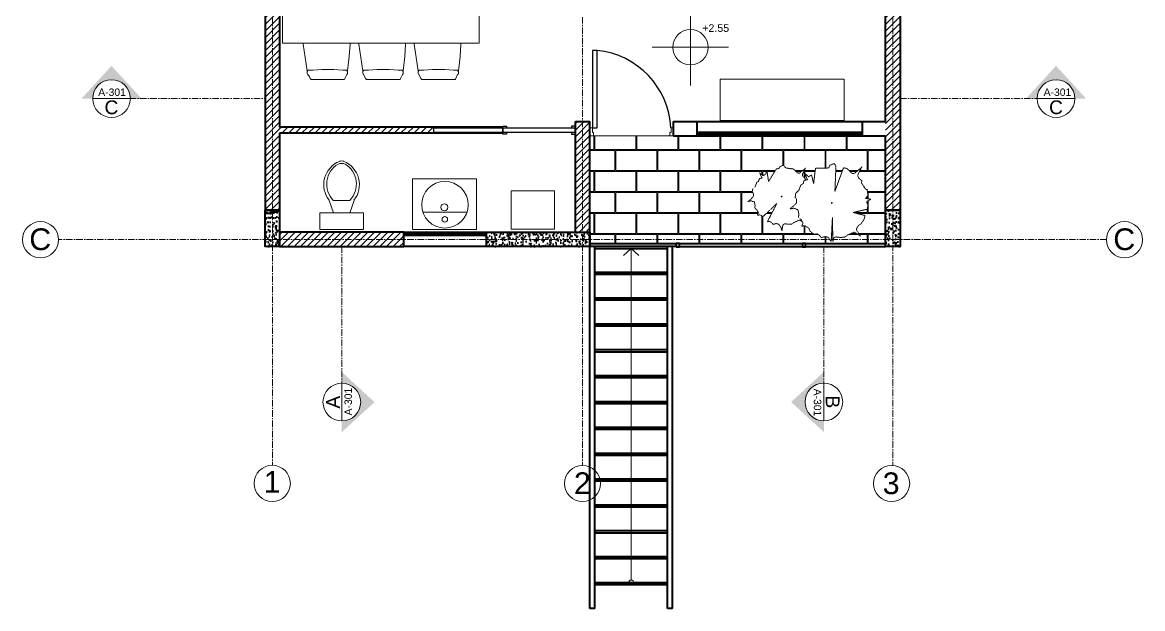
# Model space of a CAD drawing. Header units: metres. Extents: x -3394 to 4496, y 8696 to 12812.
# Drawn here: x -1735 to -652, y 8697 to 9264 of the extents above; entities that cross this region are included whole.
import ezdxf
from ezdxf.enums import TextEntityAlignment as Align

# ---------------------------------------------------------------- set-up
doc = ezdxf.new("R2010")
doc.units = ezdxf.units.M
doc.header["$LTSCALE"] = 5
doc.header["$MEASUREMENT"] = 0
doc.linetypes.add('CENTERX2', pattern=[4, 2.5, -0.5, 0.5, -0.5])
doc.linetypes.add('HIDDEN', pattern=[0.375, 0.25, -0.125])
doc.layers.get('0').update_dxf_attribs({"color": 255})
for name, color, linetype, lineweight in [('A-ANNO-SYMB', 3, 'Continuous', 15), ('A-ANNO-SYMBT', 1, 'CENTERX2', 9), ('A-ANNO-TEXT', 3, 'Continuous', 18), ('A-DOOR-FULL', 5, 'Continuous', 25), ('A-FLOR-LEVL', 5, 'Continuous', 35), ('A-FLOR-OVHD', 3, 'HIDDEN', 18), ('A-FURN', 2, 'Continuous', 18), ('A-GLAZ-FULL', 5, 'Continuous', 25), ('A-WALL-FULL', 4, 'Continuous', 35)]:
    doc.layers.add(name, color=color, linetype=linetype, lineweight=lineweight)
doc.layers.add('G-ANNO-NPLT', color=210, linetype='Continuous', lineweight=18, plot=False)
doc.styles.add('ARIAL', font='arial.ttf')
pattern_1 = [(50, (1839.6505, 17387.356), (9.1092334, -0.796954), [0.9525, -10.4775]), (355, (1839.6505, 17387.356), (-1.762141, 9.552832), [0.762, -8.382]), (100.451, (1840.41, 17387.29), (7.347125, 8.755834), [0.8095, -8.9045]), (46.1842, (1839.65, 17389.896), (13.553952, -2.102116), [1.42875, -15.71625]), (96.6356, (1840.78, 17389.721), (11.870212, 12.371278), [1.21425, -13.35675]), (351.184, (1839.65, 17389.896), (11.87023, 12.371256), [1.143, -12.573]), (21, (1840.9205, 17389.261), (7.580744, -5.113276), [0.9525, -10.4775]), (326, (1840.9205, 17389.261), (3.090101, 9.209398), [0.762, -8.382]), (71.4514, (1841.552, 17388.835), (10.6708245, 4.096143), [0.8095, -8.9045]), (37.5, (1839.6505, 17387.356), (0.1544302, 4.227752), [0, -8.2804, 0, -8.509, 0, -8.41375]), (7.5, (1839.6505, 17387.356), (3.3409831, 5.0090287), [0, -4.8514, 0, -8.0899, 0, -3.20675]), (327.5, (1836.8184, 17387.356), (6.7795298, -0.2864372), [0, -3.175, 0, -9.906, 0, -13.1445]), (317.5, (1835.5484, 17387.356), (7.406459, 1.2713246), [0, -4.1275, 0, -6.5786, 0, -9.3345])]
pattern_2 = [(50, (2059.6505, 17762.356), (9.1092334, -0.796954), [0.9525, -10.4775]), (355, (2059.6505, 17762.356), (-1.762141, 9.552832), [0.762, -8.382]), (100.451, (2060.41, 17762.29), (7.347125, 8.755834), [0.8095, -8.9045]), (46.1842, (2059.65, 17764.896), (13.553952, -2.102116), [1.42875, -15.71625]), (96.6356, (2060.78, 17764.721), (11.870212, 12.371278), [1.21425, -13.35675]), (351.184, (2059.65, 17764.896), (11.87023, 12.371256), [1.143, -12.573]), (21, (2060.9205, 17764.261), (7.580744, -5.113276), [0.9525, -10.4775]), (326, (2060.9205, 17764.261), (3.090101, 9.209398), [0.762, -8.382]), (71.4514, (2061.552, 17763.835), (10.6708245, 4.096143), [0.8095, -8.9045]), (37.5, (2059.6505, 17762.356), (0.1544302, 4.227752), [0, -8.2804, 0, -8.509, 0, -8.41375]), (7.5, (2059.6505, 17762.356), (3.3409831, 5.0090287), [0, -4.8514, 0, -8.0899, 0, -3.20675]), (327.5, (2056.8184, 17762.356), (6.7795298, -0.2864372), [0, -3.175, 0, -9.906, 0, -13.1445]), (317.5, (2055.5484, 17762.356), (7.406459, 1.2713246), [0, -4.1275, 0, -6.5786, 0, -9.3345])]
pattern_3 = [(50, (1240.6505, 17762.356), (9.1092334, -0.796954), [0.9525, -10.4775]), (355, (1240.6505, 17762.356), (-1.762141, 9.552832), [0.762, -8.382]), (100.451, (1241.41, 17762.29), (7.347125, 8.755834), [0.8095, -8.9045]), (46.1842, (1240.65, 17764.896), (13.553952, -2.102116), [1.42875, -15.71625]), (96.6356, (1241.78, 17764.721), (11.870212, 12.371278), [1.21425, -13.35675]), (351.184, (1240.65, 17764.896), (11.87023, 12.371256), [1.143, -12.573]), (21, (1241.9205, 17764.261), (7.580744, -5.113276), [0.9525, -10.4775]), (326, (1241.9205, 17764.261), (3.090101, 9.209398), [0.762, -8.382]), (71.4514, (1242.552, 17763.835), (10.6708245, 4.096143), [0.8095, -8.9045]), (37.5, (1240.6505, 17762.356), (0.1544302, 4.227752), [0, -8.2804, 0, -8.509, 0, -8.41375]), (7.5, (1240.6505, 17762.356), (3.3409831, 5.0090287), [0, -4.8514, 0, -8.0899, 0, -3.20675]), (327.5, (1237.8184, 17762.356), (6.7795298, -0.2864372), [0, -3.175, 0, -9.906, 0, -13.1445]), (317.5, (1236.5484, 17762.356), (7.406459, 1.2713246), [0, -4.1275, 0, -6.5786, 0, -9.3345])]
pattern_4 = [(45, (316.65, 0.7777), (-3.1908194, 3.1908194), [])]

# ---------------------------------------------------------------- blocks, each defined once
blk = doc.blocks.new('section plan')
h = blk.add_hatch(color=256)
h.dxf.hatch_style = 1
h.paths.add_polyline_path([(56.9, 0.3), (46.3, 0.3, -1), (10.7, 0.3), (0.1, 0.3), (28.5, -30.6)])
blk.add_line((46.3, 0.3), (10.7, 0.3))
blk.add_circle((28.5, 0.3), 17.8)
at = {"style": 'ARIAL'}
for tag, height, p in [('A', 13, (28.4, 8.6)), ('A-301', 7, (29, -5.7))]:
    blk.add_attdef(tag, text='', height=height, dxfattribs=at).set_placement(p, align=Align.MIDDLE_CENTER)

msp = doc.modelspace()

# ---------------------------------------------------------------- hatches: boundary and pattern name
at = {"layer": 'A-GLAZ-FULL'}
for points in [[(-1365.1, 9057.9), (-1365.1, 9057.6), (-1366.8, 9057.6), (-1366.8, 9060.3), (-1365.1, 9060.3), (-1365.1, 9060), (-1366.6, 9060), (-1366.6, 9057.9)], [(-1365.1, 9057.9), (-1365.1, 9057.6), (-1366.8, 9057.6), (-1366.8, 9060.3), (-1365.1, 9060.3), (-1365.1, 9060), (-1366.6, 9060), (-1366.6, 9057.9)], [(-1288.5, 9057.9), (-1288.5, 9057.6), (-1286.8, 9057.6), (-1286.8, 9060.3), (-1288.5, 9060.3), (-1288.5, 9060), (-1287.1, 9060), (-1287.1, 9057.9)], [(-1288.5, 9057.9), (-1288.5, 9057.6), (-1286.8, 9057.6), (-1286.8, 9060.3), (-1288.5, 9060.3), (-1288.5, 9060), (-1287.1, 9060), (-1287.1, 9057.9)]]:
    msp.add_hatch(color=256, dxfattribs=at).paths.add_polyline_path(points)
at = {"layer": 'A-WALL-FULL'}
h = msp.add_hatch(dxfattribs=at)
h.set_pattern_fill('AR-CONC', color=256, scale=0.05, style=0)
h.set_pattern_definition(pattern_1)
h.paths.add_polyline_path([(-1486.8, 9082.3), (-1500.8, 9082.3), (-1500.8, 9047.3), (-1486.8, 9047.3)])
h = msp.add_hatch(dxfattribs=at)
h.set_pattern_fill('AR-CONC', color=256, scale=0.05, style=0)
h.set_pattern_definition(pattern_3)
h.paths.add_polyline_path([(-886.8, 9082.3), (-900.8, 9082.3), (-900.8, 9047.3), (-886.8, 9047.3)])
h = msp.add_hatch(dxfattribs=at)
h.set_pattern_fill('AR-CONC', color=256, scale=0.05, style=0)
h.set_pattern_definition(pattern_2)
h.paths.add_polyline_path([(-1286.8, 9061.3), (-1286.8, 9047.3), (-1186.8, 9047.3), (-1186.8, 9061.3)])
at = {"layer": 'G-ANNO-NPLT'}
h = msp.add_hatch(dxfattribs=at)
h.set_pattern_fill('ANSI31', color=256, scale=36.1)
h.set_pattern_definition(pattern_4)
h.paths.add_polyline_path([(-1080.9, 9652.3), (-1186.8, 9652.3), (-1186.8, 9638.3), (-1080.9, 9638.3)])
h.paths.add_polyline_path([(-900.8, 9652.3), (-1000.8, 9652.3), (-1000.8, 9638.3), (-900.8, 9638.3)])
h.paths.add_polyline_path([(-1286.8, 9652.3), (-1486.8, 9652.3), (-1486.8, 9638.3), (-1286.8, 9638.3), (-1286.8, 9639.5), (-1286.8, 9639.5), (-1286.8, 9641.9), (-1286.8, 9641.9), (-1286.8, 9642.2)])
h.paths.add_polyline_path([(-1486.8, 9627.3), (-1500.8, 9627.3), (-1500.8, 9447.3), (-1486.8, 9447.3)])
h.paths.add_polyline_path([(-886.8, 9627.3), (-900.8, 9627.3), (-900.8, 9447.3), (-886.8, 9447.3)])
h.paths.add_polyline_path([(-886.8, 9422.3), (-900.8, 9422.3), (-900.8, 9082.3), (-886.8, 9082.3)])
h.paths.add_polyline_path([(-1486.8, 9422.3), (-1500.8, 9422.3), (-1500.8, 9082.3), (-1486.8, 9082.3)])
h.paths.add_polyline_path([(-1366.8, 9061.3), (-1405.8, 9061.3), (-1405.8, 9061.2), (-1447.8, 9061.2), (-1486.8, 9061.3), (-1486.8, 9047.3), (-1446.8, 9047.3), (-1406.8, 9047.3), (-1366.8, 9047.3)])
h = msp.add_hatch(dxfattribs=at)
h.set_pattern_fill('ANSI31', color=256, scale=36.1, style=0)
h.set_pattern_definition(pattern_4)
h.paths.add_polyline_path([(-1186.8, 9154.2), (-1186.8, 9154.2), (-1186.8, 9157.4), (-1186.8, 9161.9), (-1186.8, 9168.2), (-1200.8, 9168.2), (-1200.8, 9061.3), (-1186.8, 9061.3)])
h = msp.add_hatch(dxfattribs=at)
h.set_pattern_fill('ANSI31', color=256, scale=36.1)
h.set_pattern_definition(pattern_4)
h.paths.add_polyline_path([(-1337.7, 9162), (-1270.9, 9162), (-1270.9, 9162.7), (-1486.8, 9162.7), (-1486.8, 9156.8), (-1270.9, 9156.8), (-1270.9, 9157.5), (-1337.7, 9157.5)])
h = msp.add_hatch(dxfattribs=at)
h.set_pattern_fill('AR-B816C', color=256, scale=0.1)
h.set_pattern_definition([(0, (-2137.003, 4913.59), (20.32, 20.32), [39.6875, -0.9525]), (0, (-2157.323, 4914.543), (20.32, 20.32), [39.6875, -0.9525]), (90, (-2137.003, 4913.59), (-20.32, 20.32), [-21.2725, 19.3675]), (90, (-2137.955, 4913.59), (-20.32, 20.32), [-21.2725, 19.3675])])
h.paths.add_polyline_path([(-1186.8, 9049.8), (-900.8, 9049.8), (-900.8, 9082.3), (-900.8, 9122.3), (-900.8, 9154.2), (-1105.8, 9154.2), (-1105.8, 9154.2), (-1109.3, 9154.2), (-1183.3, 9154.2), (-1186.8, 9154.2)])
h.paths.add_polyline_path([(-1033.9, 9090.8), (-1030.8, 9093.3), (-1028.7, 9095.8), (-1028.6, 9098.5), (-1029.8, 9099.9), (-1029.3, 9103), (-1026.8, 9105.4), (-1025.5, 9109.1), (-1023.6, 9110.5), (-1022.8, 9112.9), (-1020.3, 9113.5), (-1022.6, 9118.5), (-1019.4, 9115.8), (-1017.1, 9117), (-1015.5, 9120.2), (-1014, 9110.1), (-1006.4, 9122.4), (-1003.8, 9122.7), (-1003.1, 9124.5), (-999.6, 9126), (-998.2, 9124.1), (-996.8, 9123.2), (-992.4, 9122.6), (-989.7, 9122.2), (-986, 9118.4), (-983.9, 9118.3), (-980.4, 9121.2), (-978.1, 9123.5), (-979.9, 9120.1), (-981.4, 9116.8), (-980.6, 9114.7), (-978.3, 9112.8), (-978.4, 9111.5), (-976.4, 9111.9), (-979.2, 9118.2), (-975.2, 9114.8), (-972.4, 9116.3), (-970.4, 9108.3), (-968.6, 9122.9), (-959, 9123), (-955.8, 9123.4), (-954.8, 9125.7), (-950.5, 9127.5), (-948.8, 9125.1), (-949.8, 9100.7), (-941.5, 9123.4), (-938.1, 9122.8), (-933.5, 9118), (-930.9, 9118), (-926.5, 9121.6), (-923.6, 9124.4), (-926, 9120.2), (-927.8, 9116), (-926.8, 9113.5), (-923.9, 9111), (-924, 9108.7), (-920.1, 9102.6), (-918.3, 9102.2), (-918.6, 9101.2), (-918, 9098.3), (-918, 9096.5), (-920.2, 9093.9), (-915, 9093), (-918.7, 9091), (-919.2, 9089.9), (-917.9, 9088), (-918.4, 9083.4), (-932.2, 9080.2), (-920.7, 9077.3), (-921.5, 9073.7), (-924.4, 9069.4), (-927.1, 9067.5), (-928.8, 9064.6), (-928.8, 9063.1), (-925.1, 9057.3), (-931, 9061.3), (-938, 9058.1), (-940.6, 9056.3), (-944.9, 9056.1), (-948.8, 9056.6), (-950.9, 9055.6), (-951.8, 9052.2), (-952.2, 9075.5), (-953.4, 9052), (-956.4, 9056.3), (-959.2, 9056.9), (-963.1, 9055.9), (-964.9, 9058.2), (-966.9, 9059.5), (-969.9, 9059.2), (-973.6, 9061.8), (-975.3, 9065.3), (-978.9, 9067.5), (-981.9, 9066.9), (-980.7, 9070.1), (-981.3, 9071.2), (-984, 9073), (-989.6, 9070.4), (-991.7, 9069), (-995.1, 9068.9), (-998.2, 9069.3), (-999.9, 9068.5), (-1000.6, 9065.7), (-1001, 9062.5), (-1001.9, 9065.6), (-1004.3, 9069), (-1006.6, 9069.5), (-1009.7, 9068.7), (-1011.1, 9070.5), (-1012.7, 9071.5), (-1015.1, 9071.3), (-1006, 9088.8), (-1019.4, 9076.2), (-1022.3, 9078), (-1024.7, 9077.5), (-1023.8, 9080), (-1025.1, 9082.5), (-1027.2, 9084.4), (-1027, 9087), (-1027.6, 9090.3), (-1030.9, 9091.5)], flags=16)
h.paths.add_polyline_path([(-1001.7, 9096), (-1000.9, 9095.8), (-1001.7, 9095.1)], flags=0)
h.paths.add_polyline_path([(-953.2, 9090), (-952.1, 9089.8), (-953.2, 9088.9)], flags=0)
h = msp.add_hatch(dxfattribs=at)
h.set_pattern_fill('AR-CONC', color=256, scale=0.05, style=0)
h.set_pattern_definition(pattern_1)
h.paths.add_polyline_path([(-1486.8, 9082.3), (-1500.8, 9082.3), (-1500.8, 9047.3), (-1486.8, 9047.3)])
h = msp.add_hatch(dxfattribs=at)
h.set_pattern_fill('AR-CONC', color=256, scale=0.05, style=0)
h.set_pattern_definition(pattern_3)
h.paths.add_polyline_path([(-886.8, 9082.3), (-900.8, 9082.3), (-900.8, 9047.3), (-886.8, 9047.3)])
h = msp.add_hatch(dxfattribs=at)
h.set_pattern_fill('AR-CONC', color=256, scale=0.05, style=0)
h.set_pattern_definition(pattern_2)
h.paths.add_polyline_path([(-1286.8, 9061.3), (-1286.8, 9047.3), (-1186.8, 9047.3), (-1186.8, 9061.3)])

# ---------------------------------------------------------------- linework, layer by layer
at = {"layer": 'A-ANNO-SYMB'}
for p, q in [((-1089.5, 9203), (-1089.5, 9276.8)), ((-1126.5, 9239.9), (-1052.6, 9239.9)), ((-1183.3, 9154.2), (-1109.3, 9154.2))]:
    msp.add_line(p, q, dxfattribs=at)
for points in [[(-1270.9, 9162), (-1270.9, 9162), (-1270.9, 9163.6), (-1267.4, 9163.6), (-1267.4, 9162)], [(-1267.4, 9157.5), (-1267.4, 9157.5), (-1267.4, 9155.9), (-1270.9, 9155.9), (-1270.9, 9157.5)], [(-1200.9, 9159.1), (-1200.9, 9159.1), (-1200.9, 9163.6), (-1204.4, 9163.6), (-1204.4, 9162)], [(-1204.4, 9157.5), (-1204.4, 9157.5), (-1204.4, 9155.9), (-1200.9, 9155.9), (-1200.9, 9159.1)], [(-1186.8, 9157.4), (-1186.8, 9161.9), (-1184.3, 9161.9), (-1184.3, 9157.4)], [(-1186.8, 9157.4), (-1186.8, 9161.9), (-1184.3, 9161.9), (-1184.3, 9157.4)], [(-1186.8, 9157.4), (-1186.8, 9154.2), (-1183.3, 9154.2), (-1183.3, 9157.4), (-1184.3, 9157.4)], [(-1186.8, 9157.4), (-1186.8, 9154.2), (-1183.3, 9154.2), (-1183.3, 9157.4), (-1184.3, 9157.4)], [(-1108.3, 9157.4), (-1109.3, 9157.4), (-1109.3, 9154.2), (-1105.8, 9154.2), (-1105.8, 9157.4)], [(-1108.3, 9157.4), (-1109.3, 9157.4), (-1109.3, 9154.2), (-1105.8, 9154.2), (-1105.8, 9157.4)], [(-1108.3, 9157.4), (-1108.3, 9161.9), (-1105.8, 9161.9), (-1105.8, 9157.4)], [(-1108.3, 9157.4), (-1108.3, 9161.9), (-1105.8, 9161.9), (-1105.8, 9157.4)]]:
    msp.add_lwpolyline(points, dxfattribs=at)
for centre, radius in [((-1089.5, 9239.9), 17.1), ((-1718, 9053.9), 17.5), ((-669.8, 9053.9), 17.5), ((-1493.9, 8818.3), 17.5), ((-1193.9, 8818.2), 17.5), ((-895, 8818.2), 17.5)]:
    msp.add_circle(centre, radius, dxfattribs=at)
at = {"layer": 'A-ANNO-SYMBT', "ltscale": 0.5}
for p, q in [((-1493.8, 9849), (-1493.8, 8835.6)), ((-1193.8, 9849), (-1193.8, 8835.6)), ((-893.8, 9849), (-893.8, 8835.6)), ((-1631.8, 9190.3), (-1500.8, 9190.3)), ((-886.8, 9190.3), (-754.2, 9190.3)), ((-687.1, 9054.1), (-1700.5, 9054.1)), ((-1426.7, 9047.3), (-1426.7, 8915.1)), ((-960.4, 9047.3), (-960.4, 8915.1))]:
    msp.add_line(p, q, dxfattribs=at)
at = {"layer": 'A-ANNO-TEXT'}
for p, q in [((-1146.8, 9045.3), (-1154.1, 9038.7)), ((-1146.8, 8724.8), (-1146.8, 9045.3)), ((-1146.8, 9045.3), (-1139.5, 9038.7))]:
    msp.add_line(p, q, dxfattribs=at)
msp.add_circle((-1146.8, 8722.3), 2.5, dxfattribs=at)
at = {"layer": 'A-DOOR-FULL'}
for points in [[(-1184.3, 9236.9), (-1184.3, 9161.9), (-1179.8, 9161.9), (-1179.8, 9236.9)], [(-1184.3, 9236.9), (-1184.3, 9161.9), (-1179.8, 9161.9), (-1179.8, 9236.9)], [(-1270.9, 9157.5), (-1337.7, 9157.5), (-1337.7, 9162), (-1270.9, 9162)], [(-1201.3, 9157.5), (-1270.9, 9157.5), (-1270.9, 9162), (-1201.3, 9162)], [(-1201.3, 9157.5), (-1270.9, 9157.5), (-1270.9, 9162), (-1201.3, 9162)]]:
    msp.add_lwpolyline(points, close=True, dxfattribs=at)
at = {"layer": 'A-DOOR-FULL', "color": 7}
msp.add_lwpolyline([(-1270.9, 9157.5), (-1337.7, 9157.5), (-1337.7, 9162), (-1270.9, 9162)], close=True, dxfattribs=at)
for points in [[(-1270.9, 9162), (-1270.9, 9162), (-1270.9, 9163.6), (-1267.4, 9163.6), (-1267.4, 9162)], [(-1267.4, 9157.5), (-1267.4, 9157.5), (-1267.4, 9155.9), (-1270.9, 9155.9), (-1270.9, 9157.5)], [(-1200.9, 9159.1), (-1200.9, 9159.1), (-1200.9, 9163.6), (-1204.4, 9163.6), (-1204.4, 9162)], [(-1204.4, 9157.5), (-1204.4, 9157.5), (-1204.4, 9155.9), (-1200.9, 9155.9), (-1200.9, 9159.1)]]:
    msp.add_lwpolyline(points, dxfattribs=at)
at = {"layer": 'A-DOOR-FULL'}
msp.add_arc((-1187.8, 9157.7), 79.6, 3.0339, 84.229, dxfattribs=at)
msp.add_arc((-1187.8, 9157.7), 79.6, 3.0339, 84.229, dxfattribs=at)
at = {"layer": 'A-FLOR-LEVL'}
for p, q in [((-1083.3, 9168.2), (-923.3, 9168.2)), ((-1083.3, 9154.2), (-923.3, 9154.2)), ((-1366.8, 9061.3), (-1286.8, 9061.3)), ((-1366.8, 9061.3), (-1286.8, 9061.3)), ((-1286.8, 9047.3), (-1366.8, 9047.3)), ((-1103.2, 9049.8), (-1186.8, 9049.8)), ((-1186.8, 8697.3), (-1186.8, 9047.3)), ((-1103.2, 9047.3), (-1186.8, 9047.3)), ((-1181.8, 8697.3), (-1181.8, 9047.3)), ((-1181.8, 9045.3), (-1111.8, 9045.3)), ((-1111.8, 8697.3), (-1111.8, 9047.3)), ((-1111.8, 8697.3), (-1111.8, 9047.3)), ((-1106.8, 8697.3), (-1106.8, 9047.3)), ((-1106.8, 8697.3), (-1106.8, 9047.3)), ((-981.3, 9049.8), (-1100.2, 9049.8)), ((-1100.2, 9047.3), (-981.3, 9047.3)), ((-900.8, 9049.8), (-978.3, 9049.8)), ((-978.3, 9047.3), (-900.8, 9047.3)), ((-1111.8, 9022.3), (-1181.8, 9022.3)), ((-1111.8, 9022.3), (-1181.8, 9022.3)), ((-1111.8, 9020.3), (-1181.8, 9020.3)), ((-1111.8, 9020.3), (-1181.8, 9020.3)), ((-1111.8, 8997.3), (-1181.8, 8997.3)), ((-1111.8, 8997.3), (-1181.8, 8997.3)), ((-1111.8, 8995.3), (-1181.8, 8995.3)), ((-1111.8, 8995.3), (-1181.8, 8995.3)), ((-1111.8, 8972.3), (-1181.8, 8972.3)), ((-1111.8, 8972.3), (-1181.8, 8972.3)), ((-1111.8, 8970.3), (-1181.8, 8970.3)), ((-1111.8, 8970.3), (-1181.8, 8970.3)), ((-1111.8, 8947.3), (-1181.8, 8947.3)), ((-1111.8, 8947.3), (-1181.8, 8947.3)), ((-1111.8, 8945.3), (-1181.8, 8945.3)), ((-1111.8, 8945.3), (-1181.8, 8945.3)), ((-1111.8, 8922.3), (-1181.8, 8922.3)), ((-1111.8, 8922.3), (-1181.8, 8922.3)), ((-1111.8, 8920.3), (-1181.8, 8920.3)), ((-1111.8, 8920.3), (-1181.8, 8920.3)), ((-1111.8, 8897.3), (-1181.8, 8897.3)), ((-1111.8, 8897.3), (-1181.8, 8897.3)), ((-1111.8, 8895.3), (-1181.8, 8895.3)), ((-1111.8, 8895.3), (-1181.8, 8895.3)), ((-1111.8, 8872.3), (-1181.8, 8872.3)), ((-1111.8, 8872.3), (-1181.8, 8872.3)), ((-1111.8, 8870.3), (-1181.8, 8870.3)), ((-1111.8, 8870.3), (-1181.8, 8870.3)), ((-1111.8, 8847.3), (-1181.8, 8847.3)), ((-1111.8, 8847.3), (-1181.8, 8847.3)), ((-1111.8, 8845.3), (-1181.8, 8845.3)), ((-1111.8, 8845.3), (-1181.8, 8845.3)), ((-1111.8, 8822.3), (-1181.8, 8822.3)), ((-1111.8, 8822.3), (-1181.8, 8822.3)), ((-1111.8, 8820.3), (-1181.8, 8820.3)), ((-1111.8, 8820.3), (-1181.8, 8820.3)), ((-1111.8, 8797.3), (-1181.8, 8797.3)), ((-1111.8, 8797.3), (-1181.8, 8797.3)), ((-1111.8, 8795.3), (-1181.8, 8795.3)), ((-1111.8, 8795.3), (-1181.8, 8795.3)), ((-1111.8, 8772.3), (-1181.8, 8772.3)), ((-1111.8, 8772.3), (-1181.8, 8772.3)), ((-1111.8, 8770.3), (-1181.8, 8770.3)), ((-1111.8, 8770.3), (-1181.8, 8770.3)), ((-1111.8, 8770.3), (-1181.8, 8770.3)), ((-1111.8, 8770.3), (-1181.8, 8770.3)), ((-1111.8, 8747.3), (-1181.8, 8747.3)), ((-1111.8, 8747.3), (-1181.8, 8747.3)), ((-1111.8, 8745.3), (-1181.8, 8745.3)), ((-1111.8, 8745.3), (-1181.8, 8745.3)), ((-1111.8, 8722.3), (-1181.8, 8722.3)), ((-1111.8, 8722.3), (-1181.8, 8722.3)), ((-1111.8, 8720.3), (-1181.8, 8720.3)), ((-1181.8, 8697.3), (-1186.8, 8697.3)), ((-1106.8, 8697.3), (-1111.8, 8697.3)), ((-1106.8, 8697.3), (-1111.8, 8697.3))]:
    msp.add_line(p, q, dxfattribs=at)
at = {"layer": 'A-FLOR-LEVL', "color": 7}
for p, q in [((-1286.8, 9047.3), (-1366.8, 9047.3)), ((-1181.8, 9045.3), (-1111.8, 9045.3))]:
    msp.add_line(p, q, dxfattribs=at)
msp.add_lwpolyline([(-1270.9, 9156.8), (-1486.8, 9156.8)], dxfattribs=at)
at = {"layer": 'A-FLOR-LEVL'}
for points in [[(-1103.2, 9047.1), (-1100.2, 9047.1), (-1100.2, 9050.1), (-1103.2, 9050.1)], [(-981.3, 9047.1), (-978.3, 9047.1), (-978.3, 9050.1), (-981.3, 9050.1)]]:
    msp.add_lwpolyline(points, close=True, dxfattribs=at)
at = {"layer": 'A-FLOR-OVHD', "color": 7, "ltscale": 0.1}
msp.add_lwpolyline([(-978.4, 9111.2), (-978.3, 9112.8), (-980.6, 9114.7), (-981.4, 9116.8), (-979.9, 9120.1), (-978.1, 9123.5), (-980.4, 9121.2), (-983.9, 9118.3), (-986, 9118.4), (-989.7, 9122.2), (-992.4, 9122.6), (-996.8, 9123.2), (-998.2, 9124.1), (-999.6, 9126), (-1003.1, 9124.5), (-1003.8, 9122.7), (-1006.4, 9122.4), (-1014, 9110.1), (-1015.5, 9120.2), (-1017.1, 9117), (-1019.4, 9115.8), (-1022.6, 9118.5), (-1020.3, 9113.5), (-1022.8, 9112.9), (-1023.6, 9110.5), (-1025.5, 9109.1), (-1026.8, 9105.4), (-1029.3, 9103), (-1029.8, 9099.9), (-1028.6, 9098.5), (-1028.7, 9095.8), (-1030.8, 9093.3), (-1033.9, 9090.8), (-1030.9, 9091.5), (-1027.6, 9090.3), (-1027, 9087), (-1027.2, 9084.4), (-1025.1, 9082.5), (-1023.8, 9080), (-1024.7, 9077.5), (-1022.3, 9078), (-1019.4, 9076.2), (-1006, 9088.8), (-1015.1, 9071.3), (-1012.7, 9071.5), (-1011.1, 9070.5), (-1009.7, 9068.7), (-1006.6, 9069.5), (-1004.3, 9069), (-1001.9, 9065.6), (-1001, 9062.5), (-1000.6, 9065.7), (-999.9, 9068.5), (-998.2, 9069.3), (-995.1, 9068.9), (-991.7, 9069), (-989.6, 9070.4), (-984, 9073), (-981.2, 9071.1)], dxfattribs=at)
msp.add_lwpolyline([(-978.4, 9111.2), (-978.3, 9112.8), (-980.6, 9114.7), (-981.4, 9116.8), (-979.9, 9120.1), (-978.1, 9123.5), (-980.4, 9121.2), (-983.9, 9118.3), (-986, 9118.4), (-989.7, 9122.2), (-992.4, 9122.6), (-996.8, 9123.2), (-998.2, 9124.1), (-999.6, 9126), (-1003.1, 9124.5), (-1003.8, 9122.7), (-1006.4, 9122.4), (-1014, 9110.1), (-1015.5, 9120.2), (-1017.1, 9117), (-1019.4, 9115.8), (-1022.6, 9118.5), (-1020.3, 9113.5), (-1022.8, 9112.9), (-1023.6, 9110.5), (-1025.5, 9109.1), (-1026.8, 9105.4), (-1029.3, 9103), (-1029.8, 9099.9), (-1028.6, 9098.5), (-1028.7, 9095.8), (-1030.8, 9093.3), (-1033.9, 9090.8), (-1030.9, 9091.5), (-1027.6, 9090.3), (-1027, 9087), (-1027.2, 9084.4), (-1025.1, 9082.5), (-1023.8, 9080), (-1024.7, 9077.5), (-1022.3, 9078), (-1019.4, 9076.2), (-1006, 9088.8), (-1015.1, 9071.3), (-1012.7, 9071.5), (-1011.1, 9070.5), (-1009.7, 9068.7), (-1006.6, 9069.5), (-1004.3, 9069), (-1001.9, 9065.6), (-1001, 9062.5), (-1000.6, 9065.7), (-999.9, 9068.5), (-998.2, 9069.3), (-995.1, 9068.9), (-991.7, 9069), (-989.6, 9070.4), (-984, 9073), (-981.2, 9071.1)], dxfattribs=at)
for points in [[(-979.2, 9118.2), (-976.4, 9111.9), (-979.6, 9111.2), (-980.5, 9108.1), (-982.9, 9106.5), (-984.6, 9101.8), (-987.7, 9098.8), (-988.3, 9094.9), (-986.8, 9093.2), (-986.8, 9089.7), (-989.6, 9086.7), (-993.4, 9083.6), (-989.7, 9084.4), (-985.6, 9082.9), (-984.7, 9078.8), (-985, 9075.6), (-982.4, 9073.2), (-980.7, 9070.1), (-981.9, 9066.9), (-978.9, 9067.5), (-975.3, 9065.3), (-973.6, 9061.8), (-969.9, 9059.2), (-966.9, 9059.5), (-964.9, 9058.2), (-963.1, 9055.9), (-959.2, 9056.9), (-956.4, 9056.3), (-953.4, 9052), (-952.2, 9075.5), (-951.8, 9052.2), (-950.9, 9055.6), (-948.8, 9056.6), (-944.9, 9056.1), (-940.6, 9056.3), (-938, 9058.1), (-931, 9061.3), (-925.1, 9057.3), (-928.8, 9063.1), (-928.8, 9064.6), (-927.1, 9067.5), (-924.4, 9069.4), (-921.5, 9073.7), (-920.7, 9077.3), (-932.2, 9080.2), (-918.4, 9083.4), (-917.9, 9088), (-919.2, 9089.9), (-918.7, 9091), (-915, 9093), (-920.2, 9093.9), (-918, 9096.5), (-918, 9098.3), (-918.6, 9101.2), (-918.3, 9102.2), (-920.1, 9102.6), (-924, 9108.7), (-923.9, 9111), (-926.8, 9113.5), (-927.8, 9116), (-926, 9120.2), (-923.6, 9124.4), (-926.5, 9121.6), (-930.9, 9118), (-933.5, 9118), (-938.1, 9122.8), (-941.5, 9123.4), (-949.8, 9100.7), (-948.8, 9125.1), (-950.5, 9127.5), (-954.8, 9125.7), (-955.8, 9123.4), (-959, 9123), (-968.6, 9122.9), (-970.4, 9108.3), (-972.4, 9116.3), (-975.2, 9114.8)], [(-979.2, 9118.2), (-976.4, 9111.9), (-979.6, 9111.2), (-980.5, 9108.1), (-982.9, 9106.5), (-984.6, 9101.8), (-987.7, 9098.8), (-988.3, 9094.9), (-986.8, 9093.2), (-986.8, 9089.7), (-989.6, 9086.7), (-993.4, 9083.6), (-989.7, 9084.4), (-985.6, 9082.9), (-984.7, 9078.8), (-985, 9075.6), (-982.4, 9073.2), (-980.7, 9070.1), (-981.9, 9066.9), (-978.9, 9067.5), (-975.3, 9065.3), (-973.6, 9061.8), (-969.9, 9059.2), (-966.9, 9059.5), (-964.9, 9058.2), (-963.1, 9055.9), (-959.2, 9056.9), (-956.4, 9056.3), (-953.4, 9052), (-952.2, 9075.5), (-951.8, 9052.2), (-950.9, 9055.6), (-948.8, 9056.6), (-944.9, 9056.1), (-940.6, 9056.3), (-938, 9058.1), (-931, 9061.3), (-925.1, 9057.3), (-928.8, 9063.1), (-928.8, 9064.6), (-927.1, 9067.5), (-924.4, 9069.4), (-921.5, 9073.7), (-920.7, 9077.3), (-932.2, 9080.2), (-918.4, 9083.4), (-917.9, 9088), (-919.2, 9089.9), (-918.7, 9091), (-915, 9093), (-920.2, 9093.9), (-918, 9096.5), (-918, 9098.3), (-918.6, 9101.2), (-918.3, 9102.2), (-920.1, 9102.6), (-924, 9108.7), (-923.9, 9111), (-926.8, 9113.5), (-927.8, 9116), (-926, 9120.2), (-923.6, 9124.4), (-926.5, 9121.6), (-930.9, 9118), (-933.5, 9118), (-938.1, 9122.8), (-941.5, 9123.4), (-949.8, 9100.7), (-948.8, 9125.1), (-950.5, 9127.5), (-954.8, 9125.7), (-955.8, 9123.4), (-959, 9123), (-968.6, 9122.9), (-970.4, 9108.3), (-972.4, 9116.3), (-975.2, 9114.8)], [(-1001.7, 9096), (-1001.7, 9095.1), (-1000.9, 9095.8)], [(-1001.7, 9096), (-1001.7, 9095.1), (-1000.9, 9095.8)], [(-953.2, 9090), (-953.2, 9088.9), (-952.1, 9089.8)], [(-953.2, 9090), (-953.2, 9088.9), (-952.1, 9089.8)]]:
    msp.add_lwpolyline(points, close=True, dxfattribs=at)
at = {"layer": 'A-FURN'}
for p, q in [((-1484.1, 9243.9), (-1484.1, 9339.4)), ((-1293.9, 9339.4), (-1293.9, 9243.9)), ((-1293.9, 9243.9), (-1484.1, 9243.9)), ((-1464, 9243.9), (-1464, 9242.9)), ((-1464, 9242.9), (-1464, 9242.9)), ((-1464, 9242.9), (-1460, 9217.2)), ((-1419.4, 9231), (-1418.7, 9242.9)), ((-1418.7, 9242.9), (-1418.7, 9243.9)), ((-1410.3, 9243.9), (-1410.3, 9242.9)), ((-1410.3, 9242.9), (-1410.3, 9242.9)), ((-1410.3, 9242.9), (-1406.4, 9217.2)), ((-1365.8, 9231), (-1365.1, 9242.9)), ((-1365.1, 9242.9), (-1365.1, 9243.9)), ((-1356.8, 9243.9), (-1356.8, 9242.9)), ((-1356.8, 9242.9), (-1356.8, 9242.9)), ((-1356.8, 9242.9), (-1352.9, 9217.2)), ((-1312.3, 9231), (-1311.6, 9242.9)), ((-1311.6, 9242.9), (-1311.6, 9243.9)), ((-1421, 9217.2), (-1419.4, 9231)), ((-1367.4, 9217.2), (-1365.8, 9231)), ((-1313.9, 9217.2), (-1312.3, 9231)), ((-1454.4, 9217.8), (-1446.1, 9218.5)), ((-1446.1, 9218.5), (-1434.2, 9218.5)), ((-1434.2, 9218.5), (-1425.6, 9217.8)), ((-1400.7, 9217.8), (-1392.5, 9218.5)), ((-1392.5, 9218.5), (-1380.6, 9218.5)), ((-1380.6, 9218.5), (-1372, 9217.8)), ((-1347.3, 9217.8), (-1339, 9218.5)), ((-1339, 9218.5), (-1327.1, 9218.5)), ((-1327.1, 9218.5), (-1318.5, 9217.8)), ((-1460, 9217.2), (-1460, 9214.5)), ((-1460, 9215.5), (-1459.7, 9217.2)), ((-1460, 9214.5), (-1459.7, 9213.9)), ((-1459.7, 9217.2), (-1459, 9217.8)), ((-1459.7, 9213.9), (-1459.4, 9213.9)), ((-1459.4, 9213.9), (-1459.4, 9213.5)), ((-1459.4, 9213.5), (-1458, 9211.2)), ((-1459, 9217.8), (-1454.4, 9217.8)), ((-1458, 9211.2), (-1457.3, 9209.6)), ((-1457.3, 9209.6), (-1456.4, 9208.9)), ((-1456.4, 9208.9), (-1424.2, 9208.9)), ((-1425.6, 9217.8), (-1422, 9217.8)), ((-1424.2, 9208.9), (-1423.7, 9209.2)), ((-1423.7, 9209.2), (-1423.6, 9209.8)), ((-1423.6, 9209.8), (-1421.7, 9213.5)), ((-1422, 9217.8), (-1421.4, 9217.2)), ((-1421.7, 9213.5), (-1421, 9214.2)), ((-1421.4, 9217.2), (-1421, 9215.5)), ((-1421, 9215.5), (-1421, 9217.2)), ((-1421, 9214.2), (-1421, 9215.5)), ((-1406.4, 9217.2), (-1406.4, 9214.5)), ((-1406.4, 9215.5), (-1406, 9217.2)), ((-1406.4, 9214.5), (-1406, 9213.9)), ((-1406, 9217.2), (-1405.4, 9217.8)), ((-1406, 9213.9), (-1405.8, 9213.9)), ((-1405.8, 9213.9), (-1405.8, 9213.5)), ((-1405.8, 9213.5), (-1404.4, 9211.2)), ((-1405.4, 9217.8), (-1400.7, 9217.8)), ((-1404.4, 9211.2), (-1403.7, 9209.6)), ((-1403.7, 9209.6), (-1402.7, 9208.9)), ((-1402.7, 9208.9), (-1370.5, 9208.9)), ((-1372, 9217.8), (-1368.4, 9217.8)), ((-1370.5, 9208.9), (-1370, 9209.2)), ((-1370, 9209.2), (-1369.9, 9209.8)), ((-1369.9, 9209.8), (-1368.1, 9213.5)), ((-1368.4, 9217.8), (-1367.7, 9217.2)), ((-1368.1, 9213.5), (-1367.4, 9214.2)), ((-1367.7, 9217.2), (-1367.4, 9215.5)), ((-1367.4, 9215.5), (-1367.4, 9217.2)), ((-1367.4, 9214.2), (-1367.4, 9215.5)), ((-1352.9, 9217.2), (-1352.9, 9214.5)), ((-1352.9, 9215.5), (-1352.5, 9217.2)), ((-1352.9, 9214.5), (-1352.5, 9213.9)), ((-1352.5, 9217.2), (-1351.9, 9217.8)), ((-1352.5, 9213.9), (-1352.3, 9213.9)), ((-1352.3, 9213.9), (-1352.3, 9213.5)), ((-1352.3, 9213.5), (-1350.9, 9211.2)), ((-1351.9, 9217.8), (-1347.3, 9217.8)), ((-1350.9, 9211.2), (-1350.2, 9209.6)), ((-1350.2, 9209.6), (-1349.2, 9208.9)), ((-1349.2, 9208.9), (-1317.1, 9208.9)), ((-1318.5, 9217.8), (-1314.9, 9217.8)), ((-1317.1, 9208.9), (-1316.6, 9209.2)), ((-1316.6, 9209.2), (-1316.5, 9209.8)), ((-1316.5, 9209.8), (-1314.6, 9213.5)), ((-1314.9, 9217.8), (-1314.3, 9217.2)), ((-1314.6, 9213.5), (-1313.9, 9214.2)), ((-1314.3, 9217.2), (-1313.9, 9215.5)), ((-1313.9, 9215.5), (-1313.9, 9217.2)), ((-1313.9, 9214.2), (-1313.9, 9215.5)), ((-1060.9, 9209), (-940.9, 9209)), ((-1060.9, 9169), (-1060.9, 9209)), ((-940.9, 9209), (-940.9, 9169)), ((-940.9, 9169), (-1060.9, 9169)), ((-1348.3, 9080.6), (-1305.6, 9080.6))]:
    msp.add_line(p, q, dxfattribs=at)
at = {"layer": 'A-FURN', "lineweight": 5}
for p, q in [((-1434.8, 9079.9), (-1438.8, 9091.9)), ((-1434.8, 9091.9), (-1418.8, 9091.9)), ((-1418.8, 9079.9), (-1414.8, 9091.9))]:
    msp.add_line(p, q, dxfattribs=at)
at = {"layer": 'A-FURN', "color": 7}
msp.add_line((-1304.5, 9061.3), (-1349.1, 9061.3), dxfattribs=at)
at = {"layer": 'A-FURN'}
for points in [[(-1358.4, 9112.8), (-1296.4, 9112.8), (-1296.4, 9063.8), (-1358.4, 9063.8), (-1358.4, 9112.8)], [(-1262.9, 9101), (-1220.9, 9101), (-1220.9, 9064), (-1262.9, 9064), (-1262.9, 9100.9)]]:
    msp.add_lwpolyline(points, dxfattribs=at)
at = {"layer": 'A-FURN', "lineweight": 5}
msp.add_lwpolyline([(-1447.8, 9079.9), (-1447.8, 9063.9), (-1405.8, 9063.9), (-1405.8, 9079.9)], close=True, dxfattribs=at)
at = {"layer": 'A-FURN'}
for centre, radius in [((-1326.9, 9087.7), 22.5), ((-1327.4, 9085.2), 3.4), ((-1327, 9073.6), 2.64)]:
    msp.add_circle(centre, radius, dxfattribs=at)
at = {"layer": 'A-FURN', "lineweight": 5}
for centre, radius, start, end in [((-1419.8, 9107.1), 24.3, 112.0284, 218.5307), ((-1418.5, 9107.6), 22.7, 121.053, 223.6321), ((-1433.9, 9107.1), 24.3, 321.4691, 67.9714), ((-1435.2, 9107.6), 22.7, 316.3677, 58.9468)]:
    msp.add_arc(centre, radius, start, end, dxfattribs=at)
at = {"layer": 'A-FURN'}
for centre, radius, start, end in [((-1426.8, 9119.7), 8, 65.7318, 114.2682), ((-1426.8, 9124.2), 5.86, 69.0989, 110.9011)]:
    msp.add_arc(centre, radius, start, end, dxfattribs=at)
at = {"layer": 'A-GLAZ-FULL'}
for p, q in [((-923.3, 9157.8), (-1083.3, 9157.8)), ((-1003.4, 9155.2), (-1083.3, 9155.2)), ((-1082.7, 9157.2), (-1082.7, 9155.9)), ((-1079.8, 9157.2), (-1082.7, 9157.2)), ((-1082.7, 9157.2), (-1079.8, 9157.2)), ((-1082.7, 9155.9), (-1079.8, 9155.9)), ((-1080.8, 9156.3), (-1080.8, 9156.8)), ((-1080.8, 9156.8), (-1079.8, 9156.8)), ((-1079.8, 9156.3), (-1080.8, 9156.3)), ((-1079.8, 9156.8), (-1079.8, 9157.2)), ((-1079.8, 9157.2), (-1079.8, 9156.8)), ((-1079.8, 9156.8), (-1005.9, 9156.8)), ((-1079.8, 9155.9), (-1079.8, 9156.3)), ((-1005.9, 9156.3), (-1079.8, 9156.3)), ((-1004, 9157.2), (-1006.9, 9157.2)), ((-1006.9, 9157.2), (-1006.9, 9156.8)), ((-1006.9, 9156.3), (-1006.9, 9155.9)), ((-1006.9, 9155.9), (-1004, 9155.9)), ((-1005.9, 9156.8), (-1005.9, 9156.3)), ((-1004, 9155.9), (-1004, 9157.2)), ((-1003.4, 9157.8), (-1003.4, 9155.2)), ((-1003.4, 9155.2), (-1003.3, 9155.2)), ((-1003.4, 9155.2), (-923.3, 9155.2)), ((-1003.3, 9155.2), (-1003.3, 9157.8)), ((-1002.7, 9157.2), (-1002.7, 9155.9)), ((-999.8, 9157.2), (-1002.7, 9157.2)), ((-1002.7, 9155.9), (-999.8, 9155.9)), ((-1000.8, 9156.3), (-1000.8, 9156.8)), ((-1000.8, 9156.8), (-999.8, 9156.8)), ((-999.8, 9156.3), (-1000.8, 9156.3)), ((-999.8, 9156.8), (-999.8, 9157.2)), ((-999.8, 9156.8), (-925.9, 9156.8)), ((-999.8, 9155.9), (-999.8, 9156.3)), ((-925.9, 9156.3), (-999.8, 9156.3)), ((-926.9, 9156.8), (-926.9, 9157.2)), ((-926.9, 9157.2), (-924, 9157.2)), ((-926.9, 9155.9), (-926.9, 9156.3)), ((-924, 9155.9), (-926.9, 9155.9)), ((-925.9, 9156.8), (-925.9, 9156.3)), ((-924, 9157.2), (-924, 9155.9)), ((-923.3, 9155.2), (-923.3, 9157.8)), ((-1366.8, 9057.6), (-1366.8, 9060.3)), ((-1366.8, 9057.6), (-1366.8, 9060.3)), ((-1288.3, 9057.6), (-1366.8, 9057.6)), ((-1288.3, 9057.6), (-1366.8, 9057.6)), ((-1365.9, 9060), (-1366.6, 9060)), ((-1366.6, 9057.9), (-1366.6, 9060)), ((-1365.9, 9060), (-1366.6, 9060)), ((-1366.6, 9057.9), (-1366.6, 9060)), ((-1366.1, 9059.6), (-1366.1, 9058.3)), ((-1366.1, 9059.6), (-1363.2, 9059.6)), ((-1366.1, 9059.6), (-1366.1, 9058.3)), ((-1366.1, 9059.6), (-1363.2, 9059.6)), ((-1366.1, 9058.3), (-1363.2, 9058.3)), ((-1366.1, 9058.3), (-1363.2, 9058.3)), ((-1365.9, 9060.3), (-1365.9, 9060)), ((-1288.3, 9060.3), (-1365.9, 9060.3)), ((-1365.9, 9060.3), (-1365.9, 9060)), ((-1288.3, 9060.3), (-1365.9, 9060.3)), ((-1365.9, 9057.9), (-1365.9, 9057.6)), ((-1365.9, 9057.9), (-1365.9, 9057.6)), ((-1364.2, 9058.7), (-1364.2, 9059.2)), ((-1289.4, 9059.2), (-1364.2, 9059.2)), ((-1364.2, 9058.7), (-1364.2, 9059.2)), ((-1289.4, 9059.2), (-1364.2, 9059.2)), ((-1289.4, 9058.7), (-1364.2, 9058.7)), ((-1289.4, 9058.7), (-1364.2, 9058.7)), ((-1363.2, 9059.6), (-1363.2, 9059.2)), ((-1363.2, 9059.6), (-1363.2, 9059.2)), ((-1363.2, 9058.7), (-1363.2, 9058.3)), ((-1363.2, 9058.7), (-1363.2, 9058.3)), ((-1290.4, 9059.6), (-1290.4, 9059.2)), ((-1287.5, 9059.6), (-1290.4, 9059.6)), ((-1290.4, 9059.6), (-1290.4, 9059.2)), ((-1287.5, 9059.6), (-1290.4, 9059.6)), ((-1290.4, 9058.7), (-1290.4, 9058.3)), ((-1290.4, 9058.7), (-1290.4, 9058.3)), ((-1287.5, 9058.3), (-1290.4, 9058.3)), ((-1287.5, 9058.3), (-1290.4, 9058.3)), ((-1289.4, 9059.2), (-1289.4, 9058.7)), ((-1289.4, 9059.2), (-1289.4, 9058.7)), ((-1288.5, 9060.3), (-1288.5, 9060)), ((-1288.5, 9060.3), (-1288.5, 9060)), ((-1288.5, 9060), (-1287.1, 9060)), ((-1288.5, 9060), (-1287.1, 9060)), ((-1288.5, 9057.9), (-1288.5, 9057.6)), ((-1288.5, 9057.9), (-1288.5, 9057.6)), ((-1288.5, 9057.6), (-1286.8, 9057.6)), ((-1288.5, 9057.6), (-1286.8, 9057.6)), ((-1287.5, 9059.6), (-1287.5, 9058.3)), ((-1287.5, 9059.6), (-1287.5, 9058.3)), ((-1287.1, 9060), (-1287.1, 9057.9)), ((-1287.1, 9060), (-1287.1, 9057.9))]:
    msp.add_line(p, q, dxfattribs=at)
at = {"layer": 'A-WALL-FULL'}
for p, q in [((-1500.8, 9627.3), (-1500.8, 9082.3)), ((-1486.8, 9627.3), (-1486.8, 9162.7)), ((-900.8, 9168.2), (-900.8, 9627.3)), ((-886.8, 9627.3), (-886.8, 9082.3)), ((-1200.8, 9061.3), (-1200.8, 9168.2)), ((-1200.8, 9168.2), (-1186.8, 9168.2)), ((-1200.8, 9061.3), (-1200.8, 9168.2)), ((-1200.8, 9168.2), (-1186.8, 9168.2)), ((-1186.8, 9154.2), (-1186.8, 9168.2)), ((-1186.8, 9154.2), (-1186.8, 9168.2)), ((-1105.8, 9154.2), (-1105.8, 9168.2)), ((-1105.8, 9168.2), (-1083.3, 9168.2)), ((-1105.8, 9154.2), (-1105.8, 9168.2)), ((-1083.3, 9168.2), (-1083.3, 9154.2)), ((-923.3, 9168.2), (-900.8, 9168.2)), ((-923.3, 9168.2), (-923.3, 9154.2)), ((-1486.8, 9156.8), (-1486.8, 9122.3)), ((-1486.8, 9156.8), (-1486.8, 9082.3)), ((-1186.8, 9047.3), (-1186.8, 9154.2)), ((-1186.8, 9047.3), (-1186.8, 9154.2)), ((-1105.8, 9154.2), (-1083.3, 9154.2)), ((-1105.8, 9154.2), (-1083.3, 9154.2)), ((-1083.3, 9154.2), (-1083.3, 9155.2)), ((-923.3, 9154.2), (-900.8, 9154.2)), ((-900.8, 9082.3), (-900.8, 9154.2)), ((-1486.8, 9122.3), (-1486.8, 9082.3)), ((-1486.8, 9082.3), (-1500.8, 9082.3)), ((-886.8, 9082.3), (-900.8, 9082.3)), ((-1446.8, 9061.3), (-1486.8, 9061.3)), ((-1486.8, 9061.3), (-1486.8, 9047.3)), ((-1446.8, 9061.3), (-1486.8, 9061.3)), ((-1486.8, 9061.3), (-1486.8, 9047.3)), ((-1406.8, 9061.3), (-1446.8, 9061.3)), ((-1406.8, 9061.3), (-1446.8, 9061.3)), ((-1366.8, 9061.3), (-1406.8, 9061.3)), ((-1366.8, 9061.3), (-1406.8, 9061.3)), ((-1366.8, 9047.3), (-1366.8, 9061.3)), ((-886.8, 9061.3), (-886.8, 9047.3)), ((-886.8, 9061.3), (-886.8, 9047.3)), ((-1486.8, 9047.3), (-1446.8, 9047.3)), ((-1486.8, 9047.3), (-1446.8, 9047.3)), ((-1446.8, 9047.3), (-1406.8, 9047.3)), ((-1446.8, 9047.3), (-1406.8, 9047.3)), ((-1406.8, 9047.3), (-1366.8, 9047.3)), ((-1406.8, 9047.3), (-1366.8, 9047.3))]:
    msp.add_line(p, q, dxfattribs=at)
for points in [[(-1270.9, 9162.7), (-1486.8, 9162.7)], [(-1270.9, 9156.8), (-1486.8, 9156.8)]]:
    msp.add_lwpolyline(points, dxfattribs=at)
for points in [[(-1500.8, 9082.3), (-1486.8, 9082.3), (-1486.8, 9047.3), (-1500.8, 9047.3)], [(-1500.8, 9082.3), (-1486.8, 9082.3), (-1486.8, 9047.3), (-1500.8, 9047.3)], [(-900.8, 9082.3), (-886.8, 9082.3), (-886.8, 9047.3), (-900.8, 9047.3)], [(-900.8, 9082.3), (-886.8, 9082.3), (-886.8, 9047.3), (-900.8, 9047.3)], [(-1286.8, 9061.3), (-1186.8, 9061.3), (-1186.8, 9047.3), (-1286.8, 9047.3)], [(-1286.8, 9061.3), (-1186.8, 9061.3), (-1186.8, 9047.3), (-1286.8, 9047.3)]]:
    msp.add_lwpolyline(points, close=True, dxfattribs=at)

# ---------------------------------------------------------------- block references
at = {"layer": 'A-ANNO-SYMB', "color": 0, "linetype": 'CENTERX2', "ltscale": 5}
ref = msp.add_blockref('section plan', (-1678.5, 9190.6), dxfattribs=dict(at, xscale=-1.024, yscale=1.024, zscale=1.024, rotation=180))
ref.add_attrib('A-301', 'A-301', dxfattribs={"layer": '0', "ltscale": 5, "height": 7.17, "style": 'ARIAL'}).set_placement((-1648.8, 9196.5), align=Align.MIDDLE_CENTER)
ref.add_attrib('A', 'C', dxfattribs={"layer": '0', "ltscale": 5, "height": 13.3, "style": 'ARIAL'}).set_placement((-1649.4, 9181.9), align=Align.MIDDLE_CENTER)
ref = msp.add_blockref('section plan', (-706.8, 9190.6), dxfattribs=dict(at, xscale=1.024, yscale=1.024, zscale=1.024, rotation=180))
ref.add_attrib('A-301', 'A-301', dxfattribs={"layer": '0', "ltscale": 5, "height": 7.17, "style": 'ARIAL'}).set_placement((-734.6, 9196.5), align=Align.MIDDLE_CENTER)
ref.add_attrib('A', 'C', dxfattribs={"layer": '0', "ltscale": 5, "height": 13.3, "style": 'ARIAL'}).set_placement((-736, 9181.9), align=Align.MIDDLE_CENTER)
at = {"layer": 'A-ANNO-SYMB', "color": 0, "linetype": 'CENTERX2', "ltscale": 5, "xscale": 1.024, "yscale": 1.024, "zscale": 1.024}
for p, rotation, values in [((-1426.3, 8867.7), 90, {'A-301': 'A-301', 'A': 'A'}), ((-960.8, 8926.2), 270, {'A-301': 'A-301', 'A': 'B'})]:
    msp.add_blockref('section plan', p, dxfattribs=dict(at, rotation=rotation)).add_auto_attribs(values)

# ---------------------------------------------------------------- texts
at = {"layer": 'A-ANNO-SYMB', "style": 'ARIAL'}
for s, height, p in [('+2.55', 7.36, (-1078.1, 9254.8)), ('1', 21, (-1502.1, 8809.2)), ('2', 21, (-1202.2, 8808)), ('3', 21, (-903.6, 8807.9))]:
    msp.add_text(s, height=height, dxfattribs=at).set_placement(p)
for p in [(-1728.7, 9043.7), (-680.5, 9043.7)]:
    msp.add_text('C', height=21, rotation=0.7, dxfattribs=at).set_placement(p)

doc.saveas('drawing.dxf')
